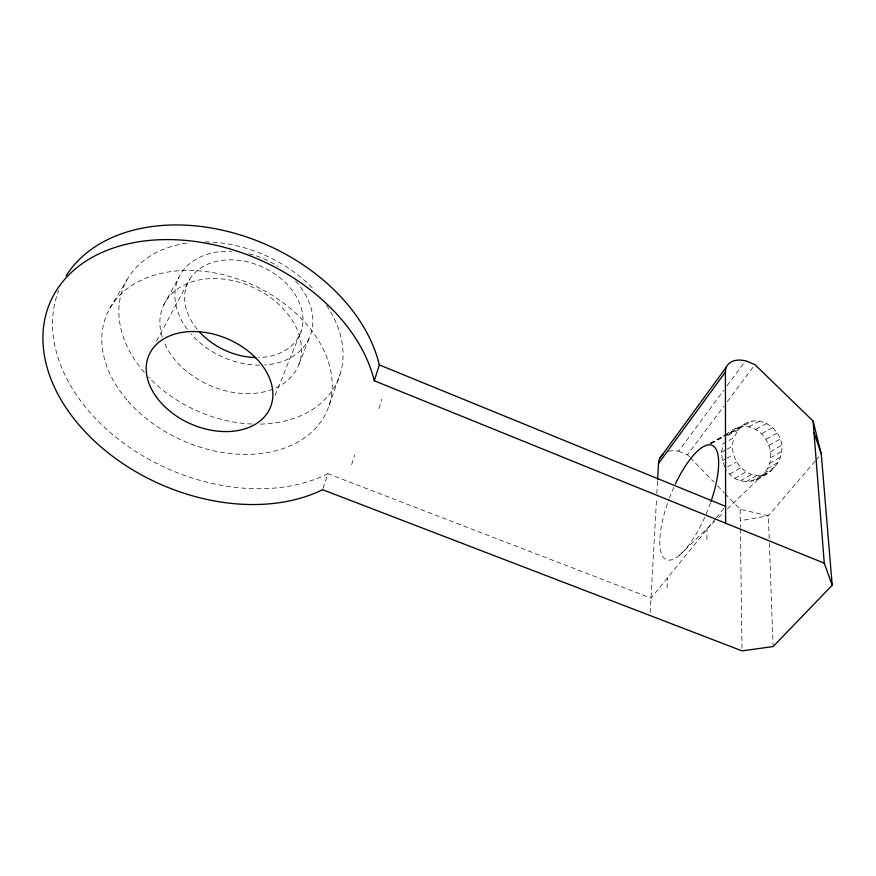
<?xml version="1.0" encoding="UTF-8"?>
<svg xmlns="http://www.w3.org/2000/svg" width="876" height="876" viewBox="0 0 876 876"><rect width="100%" height="100%" fill="white"/><g stroke="black" fill="none" stroke-linecap="round" stroke-linejoin="round"><path stroke-width="0.66" stroke-dasharray="4.38 3.29" d="M706.888 539.463L707.031 529.213M667.03 588.092L667.479 577.875M650.211 612.576L656.54 498.86M656.847 493.418L657.526 481.187M724.824 466.908L722.404 460.677L721.55 452.169L723.16 443.497L734.373 437.496C747.491 403.77 790.546 427.138 780.407 457.184C773.3 477.048 740.362 492.98 726.752 470.138M767.267 473.117C746.462 483.07 726.138 457.009 734.373 437.496M727.31 509.011L760.631 476.84C787.064 454.688 756.218 408.424 726.697 434.047M378.936 408.676L381.87 399.149M351.648 464.598L354.681 455.016M323.003 488.458L327.942 473.686L651.021 598.122L715.473 518.833M329.212 405.15L339.932 374.764M298.946 364.317L310.192 335.793M275.075 395.35L301.519 330.033M156.486 341.092L189.928 278.962M163.713 305.001L178.803 277.572M109.85 308.363L127.02 279.783M668.651 451.37A32.029 19.513 36.4 0 1 673.502 450.691L678.604 451.173L723.795 390.149M727.014 385.79L745.575 360.726M678.604 451.173L687.463 454.764L724.08 405.927M727.332 401.58L754.992 364.679M716.316 517.793L725.591 506.372M815.085 461.159L768.383 515.8L740.297 520.727M815.972 460.13L820.374 454.972M679.294 555.373L714.564 521.308M718.484 517.519L723.39 512.788M756.262 479.577L771.625 470.39M710.688 443.475L725.558 434.726M764.343 473.182L775.337 466.755M751.345 481.252L762.361 474.803M767.299 468.715L778.304 462.309M746.013 481.723L757.039 475.296M740.428 480.793L751.477 474.398M769.402 463.546L780.407 457.184M770.508 457.809L781.523 451.49M734.855 478.307L745.936 471.956M729.653 474.102L740.757 467.806M770.464 451.644L781.502 445.391M727.529 466.919L736.442 461.937M769.106 445.304L780.166 439.106M711.268 443.584L752.276 421.06M766.281 439.117L777.362 432.985M722.404 460.677L725.755 458.838M726.872 458.225L733.573 454.535M761.89 433.543L773.004 427.488M721.55 452.169L726.029 449.738M727.146 449.136L732.741 446.103M755.977 429.218L767.124 423.228M748.838 426.82L760.018 420.874M738.534 429.809L727.31 435.744L733.562 430.006L744.775 424.094M709.899 443.234L741.074 426.973M725.087 493.735L740.143 509.317L768.383 515.8L769.314 541.686M687.463 454.764L689.346 456.714M690.288 457.688L713.809 482.041M717.564 485.939L724.156 492.761M769.369 543.043L773.059 645.218M740.143 509.317L740.384 527.505M740.406 528.863L741.994 649.51M327.942 473.686A172.057 122.388 24 0 1 130.447 447.986A172.057 122.388 24 0 1 58.703 290.514M197.177 329.277A61.681 45.672 24.8 0 1 214.149 261.968A61.681 45.672 24.8 0 1 298.617 300.939A61.681 45.672 24.8 0 1 258.431 357.539M295.584 281.097A71.898 53.239 24.8 0 1 264.563 364.964M259.767 365.128A71.898 53.239 24.8 0 1 191.099 334.063M187.267 329.332A71.898 53.239 24.8 0 1 231.702 251.281M249.014 253.799A71.898 53.239 24.8 0 1 278.152 266.413M162.213 337.118A73.869 53.589 24.3 0 1 203.747 279.225A73.869 53.589 24.3 0 1 292.08 320.047A73.869 53.589 24.3 0 1 273.903 388.736M272.71 389.218A73.869 53.589 24.3 0 1 164.02 342.067M326.617 305.363A116.891 84.873 24.3 0 1 259.909 424.115M251.927 424.017A116.891 84.873 24.3 0 1 148.526 377.085M144.321 372.453A116.891 84.873 24.3 0 1 189.128 242.827M205.236 241.907A116.891 84.873 24.3 0 1 211.576 242.105M212.857 242.181A116.891 84.873 24.3 0 1 314.429 290.076M710.513 502.868A61.561 20.071 -68.3 0 1 705.279 516.128M704.753 517.311A61.561 20.071 -68.3 0 1 665.946 559.446A61.561 20.071 -68.3 0 1 668.968 499.254M669.406 498.061A61.561 20.071 -68.3 0 1 673.808 487.417M128.006 401.153A120.198 85.355 23.9 0 0 324.886 415.29A120.198 85.355 23.9 0 0 198.228 270.804A120.198 85.355 23.9 0 0 128.006 401.153"/><path stroke-width="1.31" d="M657.602 479.829L658.511 463.503A32.029 19.513 36.4 0 1 662.88 454.283M374.271 380.753A174.543 122.706 23.7 0 0 148.92 240.473A174.543 122.706 23.7 0 0 68.109 410.844A174.543 122.706 23.7 0 0 322.598 489.695L742.016 650.868L773.114 646.576L832.2 585.234L824.261 563.18L374.271 380.753L379.33 364.92A172.057 122.388 24 0 0 235.425 233.498A172.057 122.388 24 0 0 66.16 275.787M659.781 458.312L726.434 366.967M658.511 463.503L725.416 372.07A34.361 18.714 35.3 0 1 740.242 360.036L745.575 360.726L754.992 364.679L813.092 421.082L821.261 453.943L832.2 585.234M379.33 364.92L725.591 506.372M813.99 432.448L821.261 453.943M813.092 421.082L824.261 563.18M725.416 372.07L725.613 523.574M255.759 357.539A61.681 45.672 24.8 0 1 198.929 331.325M675.396 483.99A61.561 20.071 -68.3 0 1 712.473 445.501A61.561 20.071 -68.3 0 1 710.94 501.652M156.541 397.266A66.094 46.329 23.6 0 0 266.085 414.841A66.094 46.329 23.6 0 0 205.991 332.573A66.094 46.329 23.6 0 0 156.541 397.266"/></g></svg>
